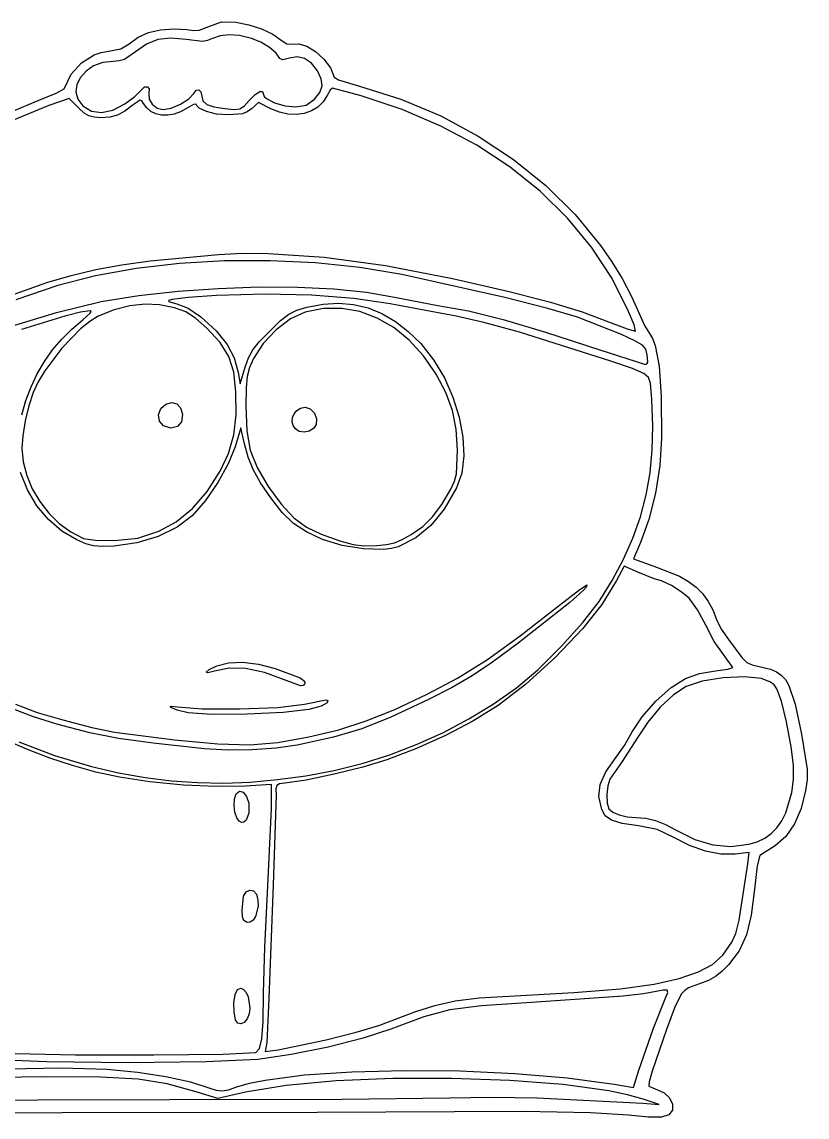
# Model space of a CAD drawing. Extents: x 2 to 157, y 4 to 149.
# Drawn here: x 54.1 to 157.3, y 5 to 149.1 of the extents above; entities that cross this region are included whole.
import ezdxf

# ---------------------------------------------------------------- set-up
doc = ezdxf.new("R2010")
doc.units = 0

msp = doc.modelspace()

# ---------------------------------------------------------------- linework, layer by layer
at = {"layer": 'Image'}
for p, q in [((77.421188, 148.02264), (78.658351, 148.508306)), ((78.658351, 148.508306), (80.334443, 149.093242)), ((80.334443, 149.093242), (82.23677, 149.054094)), ((82.23677, 149.054094), (83.940623, 148.724961)), ((83.940623, 148.724961), (85.61604, 148.173428)), ((68.213331, 146.219438), (69.378323, 147.078908)), ((69.378323, 147.078908), (70.761148, 147.696225)), ((70.761148, 147.696225), (72.343685, 148.065359)), ((73.68273, 146.954544), (71.986822, 146.774541)), ((72.343685, 148.065359), (74.107812, 148.180284)), ((75.717744, 146.75847), (73.68273, 146.954544)), ((74.107812, 148.180284), (75.795916, 148.104619)), ((75.795916, 148.104619), (76.702331, 147.946892)), ((76.702331, 147.946892), (77.421188, 148.02264)), ((80.181797, 147.277281), (79.140289, 146.897643)), ((81.369987, 147.406091), (80.181797, 147.277281)), ((82.730471, 147.284143), (81.369987, 147.406091)), ((84.288865, 146.911505), (82.730471, 147.284143)), ((85.61604, 148.173428), (87.092389, 147.467566)), ((87.092389, 147.467566), (88.199037, 146.675451)), ((65.465417, 145.230271), (67.097403, 145.553202)), ((67.097403, 145.553202), (68.213331, 146.219438)), ((70.482055, 146.182783), (69.020468, 145.143591)), ((71.986822, 146.774541), (70.482055, 146.182783)), ((77.854539, 146.537011), (75.717744, 146.75847)), ((78.522399, 146.641256), (77.854539, 146.537011)), ((79.140289, 146.897643), (78.522399, 146.641256)), ((85.515273, 146.416468), (84.288865, 146.911505)), ((86.655104, 145.734802), (85.515273, 146.416468)), ((87.545143, 144.981856), (86.655104, 145.734802)), ((88.199037, 146.675451), (88.952312, 146.194455)), ((88.952312, 146.194455), (89.676841, 146.179071)), ((89.676841, 146.179071), (90.524064, 146.193571)), ((90.524064, 146.193571), (91.564445, 145.91214)), ((91.564445, 145.91214), (92.689146, 145.213924)), ((61.934225, 143.711865), (63.589908, 144.749759)), ((63.589908, 144.749759), (64.506049, 145.064683)), ((64.506049, 145.064683), (65.465417, 145.230271)), ((67.569526, 144.154265), (66.893625, 143.958956)), ((69.020468, 145.143591), (67.569526, 144.154265)), ((88.022179, 144.272981), (87.545143, 144.981856)), ((88.38944, 144.092606), (88.022179, 144.272981)), ((89.273133, 144.324199), (88.38944, 144.092606)), ((90.302448, 144.511359), (89.273133, 144.324199)), ((91.278201, 144.290036), (90.302448, 144.511359)), ((92.174132, 143.672004), (91.278201, 144.290036)), ((92.689146, 145.213924), (93.81361, 144.17334)), ((93.81361, 144.17334), (94.678482, 143.069908)), ((60.5922, 142.196506), (61.934225, 143.711865)), ((63.535377, 143.296823), (62.535961, 142.628931)), ((64.741037, 143.74194), (63.535377, 143.296823)), ((66.111264, 143.903762), (64.741037, 143.74194)), ((66.893625, 143.958956), (66.111264, 143.903762)), ((92.963981, 142.669042), (92.174132, 143.672004)), ((93.457254, 141.621997), (92.963981, 142.669042)), ((94.678482, 143.069908), (95.024408, 142.18315)), ((59.657664, 140.283604), (60.5922, 142.196506)), ((61.784467, 141.798785), (61.32257, 140.866907)), ((62.535961, 142.628931), (61.784467, 141.798785)), ((93.56183, 140.688206), (93.457254, 141.621997)), ((95.024408, 142.18315), (95.176622, 141.828275)), ((95.176622, 141.828275), (95.720602, 141.490418)), ((95.720602, 141.490418), (98.507894, 140.632482)), ((58.613506, 139.729258), (59.657664, 140.283604)), ((61.32257, 140.866907), (61.191949, 139.893818)), ((61.191949, 139.893818), (61.43428, 138.940039)), ((68.943376, 139.277948), (69.778758, 140.098755)), ((69.778758, 140.098755), (70.224163, 140.530202)), ((70.224163, 140.530202), (70.60227, 140.573227)), ((70.60227, 140.573227), (70.819397, 140.268949)), ((70.819397, 140.268949), (70.781863, 139.658483)), ((76.685893, 139.681467), (77.034262, 140.106239)), ((77.034262, 140.106239), (77.375597, 140.174765)), ((77.375597, 140.174765), (77.635187, 139.911284)), ((77.635187, 139.911284), (77.738319, 139.340033)), ((84.786213, 139.548593), (85.366794, 139.952151)), ((85.366794, 139.952151), (85.727939, 139.949212)), ((85.727939, 139.949212), (85.852199, 139.53235)), ((92.582103, 138.937743), (93.272011, 139.812008)), ((93.272011, 139.812008), (93.56183, 140.688206)), ((94.647225, 140.09488), (94.24991, 139.419021)), ((94.956206, 140.375989), (94.647225, 140.09488)), ((98.729313, 139.358112), (94.956206, 140.375989)), ((98.507894, 140.632482), (103.944332, 138.925274)), ((52.682638, 137.281692), (56.229708, 138.773896)), ((56.229708, 138.773896), (58.613506, 139.729258)), ((60.332639, 139.013914), (57.658412, 138.077933)), ((61.591877, 137.754676), (60.332639, 139.013914)), ((61.43428, 138.940039), (62.09124, 138.066092)), ((67.629804, 138.296624), (68.943376, 139.277948)), ((69.641472, 138.7993), (68.713393, 138.162295)), ((69.868811, 138.711357), (69.641472, 138.7993)), ((70.080168, 138.374466), (69.868811, 138.711357)), ((70.505954, 137.774013), (70.080168, 138.374466)), ((70.781863, 139.658483), (70.82435, 138.936571)), ((70.82435, 138.936571), (71.237049, 138.256748)), ((74.950561, 138.293233), (76.029755, 138.984081)), ((76.029755, 138.984081), (76.685893, 139.681467)), ((77.738319, 139.340033), (77.894792, 138.695455)), ((77.894792, 138.695455), (78.409664, 138.229834)), ((83.324508, 138.017127), (84.003645, 138.745959)), ((84.003645, 138.745959), (84.786213, 139.548593)), ((85.232159, 138.472847), (84.287786, 137.660531)), ((86.836686, 137.660531), (85.232159, 138.472847)), ((85.852199, 139.53235), (85.963658, 139.270716)), ((85.963658, 139.270716), (86.27245, 138.996525)), ((86.27245, 138.996525), (87.328502, 138.468966)), ((87.328502, 138.468966), (88.713303, 138.066648)), ((91.467415, 138.12184), (92.582103, 138.937743)), ((93.711356, 138.574272), (93.004481, 137.894452)), ((94.24991, 139.419021), (93.711356, 138.574272)), ((104.123558, 137.564128), (98.729313, 139.358112)), ((103.944332, 138.925274), (109.164754, 136.726123)), ((57.658412, 138.077933), (52.323989, 135.913654)), ((62.303862, 137.100631), (61.591877, 137.754676)), ((62.09124, 138.066092), (63.233273, 137.369474)), ((62.919645, 136.718578), (62.303862, 137.100631)), ((63.233273, 137.369474), (64.573619, 137.177212)), ((64.573619, 137.177212), (66.057416, 137.487024)), ((66.057416, 137.487024), (67.629804, 138.296624)), ((67.626699, 137.338158), (66.668422, 136.827809)), ((68.713393, 138.162295), (67.626699, 137.338158)), ((67.629804, 138.296624), (67.629804, 138.296624)), ((71.063639, 137.315823), (70.505954, 137.774013)), ((71.727671, 137.002849), (71.063639, 137.315823)), ((71.237049, 138.256748), (71.899634, 137.751615)), ((72.472503, 136.838042), (71.727671, 137.002849)), ((71.899634, 137.751615), (72.691777, 137.553771)), ((72.691777, 137.553771), (73.740503, 137.764579)), ((74.102361, 136.964738), (73.272583, 136.824354)), ((73.740503, 137.764579), (74.950561, 138.293233)), ((74.936288, 137.262145), (74.102361, 136.964738)), ((75.748814, 137.719528), (74.936288, 137.262145)), ((76.655604, 138.237047), (75.748814, 137.719528)), ((77.032764, 138.257753), (76.655604, 138.237047)), ((77.128662, 137.998719), (77.032764, 138.257753)), ((77.399023, 137.745886), (77.128662, 137.998719)), ((78.359133, 137.293761), (77.399023, 137.745886)), ((79.705093, 136.971247), (78.359133, 137.293761)), ((78.409664, 138.229834), (79.351118, 137.90622)), ((79.351118, 137.90622), (80.787337, 137.687663)), ((81.228902, 136.848216), (79.705093, 136.971247)), ((80.787337, 137.687663), (82.008103, 137.583976)), ((83.110823, 137.00968), (81.228902, 136.848216)), ((82.008103, 137.583976), (82.756577, 137.661798)), ((82.756577, 137.661798), (83.324508, 138.017127)), ((83.728659, 137.258327), (83.110823, 137.00968)), ((84.287786, 137.660531), (83.728659, 137.258327)), ((87.950412, 137.207719), (86.836686, 137.660531)), ((89.068125, 136.96071), (87.950412, 137.207719)), ((88.713303, 138.066648), (90.119801, 137.906548)), ((90.161106, 136.912691), (89.068125, 136.96071)), ((90.119801, 137.906548), (91.467415, 138.12184)), ((91.200638, 137.05685), (90.161106, 136.912691)), ((92.158002, 137.386374), (91.200638, 137.05685)), ((93.004481, 137.894452), (92.158002, 137.386374)), ((109.19617, 135.394663), (104.123558, 137.564128)), ((63.597845, 136.539765), (62.919645, 136.718578)), ((64.497083, 136.495439), (63.597845, 136.539765)), ((65.678554, 136.567988), (64.497083, 136.495439)), ((66.668422, 136.827809), (65.678554, 136.567988)), ((73.272583, 136.824354), (72.472503, 136.838042)), ((109.164754, 136.726123), (114.117071, 134.073192)), ((113.92605, 132.865081), (109.19617, 135.394663)), ((114.117071, 134.073192), (118.749193, 131.004643)), ((118.2921, 129.990744), (113.92605, 132.865081)), ((122.273224, 126.787014), (118.2921, 129.990744)), ((118.749193, 131.004643), (123.00903, 127.558639)), ((125.848323, 123.269254), (122.273224, 126.787014)), ((123.00903, 127.558639), (126.844493, 123.773343)), ((128.996299, 119.452827), (125.848323, 123.269254)), ((126.844493, 123.773343), (130.203492, 119.686917)), ((130.203492, 119.686917), (131.68804, 117.542706)), ((70.977495, 117.652645), (79.958443, 118.500504)), ((79.958443, 118.500504), (83.118353, 118.65153)), ((83.118353, 118.65153), (86.488655, 118.64456)), ((86.488655, 118.64456), (93.831455, 118.159618)), ((93.831455, 118.159618), (101.928889, 117.051659)), ((131.696056, 115.353094), (128.996299, 119.452827)), ((63.825176, 116.503214), (67.242475, 117.130158)), ((67.242475, 117.130158), (70.977495, 117.652645)), ((74.823811, 117.305559), (69.124613, 116.650801)), ((80.732628, 117.651405), (74.823811, 117.305559)), ((86.731147, 117.684522), (80.732628, 117.651405)), ((92.69945, 117.401094), (86.731147, 117.684522)), ((98.517618, 116.797304), (92.69945, 117.401094)), ((104.065733, 115.869335), (98.517618, 116.797304)), ((101.928889, 117.051659), (110.723001, 115.326662)), ((131.68804, 117.542706), (133.033938, 115.337523)), ((57.386001, 114.819708), (60.586163, 115.742752)), ((63.754955, 115.690946), (58.834753, 114.429813)), ((60.586163, 115.742752), (63.825176, 116.503214)), ((69.124613, 116.650801), (63.754955, 115.690946)), ((117.591422, 112.854022), (104.065733, 115.869335)), ((110.723001, 115.326662), (118.158872, 113.61918)), ((133.882156, 111.014274), (131.696056, 115.353094)), ((133.033938, 115.337523), (134.31627, 112.892788)), ((50.544486, 112.369619), (57.386001, 114.819708)), ((58.834753, 114.429813), (53.289833, 112.528007)), ((74.664299, 113.665677), (79.969263, 114.044474)), ((79.969263, 114.044474), (85.241227, 114.221934)), ((85.241227, 114.221934), (90.334937, 114.195934)), ((90.334937, 114.195934), (95.105142, 113.964351)), ((95.105142, 113.964351), (99.406592, 113.525064)), ((64.536371, 112.312559), (69.471584, 113.087664)), ((69.471584, 113.087664), (74.664299, 113.665677)), ((73.400789, 112.453372), (73.354157, 112.305925)), ((73.85029, 112.594939), (73.400789, 112.453372)), ((75.958222, 112.860498), (73.85029, 112.594939)), ((79.678594, 113.102739), (75.958222, 112.860498)), ((86.080547, 113.276834), (79.678594, 113.102739)), ((92.183129, 113.147457), (86.080547, 113.276834)), ((97.743246, 112.726088), (92.183129, 113.147457)), ((102.517803, 112.024206), (97.743246, 112.726088)), ((99.406592, 113.525064), (103.094033, 112.875949)), ((103.094033, 112.875949), (108.782724, 111.805107)), ((123.254055, 111.413513), (117.591422, 112.854022)), ((118.158872, 113.61918), (123.615765, 112.225108)), ((134.31627, 112.892788), (135.272914, 110.742693)), ((58.631, 110.879912), (64.536371, 112.312559)), ((63.084527, 111.095472), (61.804071, 110.906792)), ((63.22226, 111.010967), (63.084527, 111.095472)), ((63.092998, 110.768882), (63.22226, 111.010967)), ((66.211259, 111.219587), (64.123291, 110.371708)), ((68.293392, 111.75717), (66.211259, 111.219587)), ((70.309537, 111.973393), (68.293392, 111.75717)), ((72.199539, 111.85719), (70.309537, 111.973393)), ((74.178688, 111.474262), (72.199539, 111.85719)), ((73.354157, 112.305925), (74.469179, 111.993318)), ((75.634319, 110.955945), (74.178688, 111.474262)), ((74.469179, 111.993318), (75.95954, 111.430572)), ((76.923674, 110.126887), (75.634319, 110.955945)), ((75.95954, 111.430572), (77.63863, 110.280903)), ((89.191034, 110.661858), (90.230684, 111.170175)), ((90.230684, 111.170175), (91.577259, 111.561635)), ((93.776478, 111.38657), (91.349173, 110.912314)), ((91.577259, 111.561635), (93.702467, 111.964338)), ((93.702467, 111.964338), (95.747639, 112.083207)), ((96.183416, 111.406846), (93.776478, 111.38657)), ((95.747639, 112.083207), (97.716628, 111.917008)), ((98.541112, 110.986805), (96.183416, 111.406846)), ((97.716628, 111.917008), (99.613287, 111.464507)), ((100.82069, 110.140108), (98.541112, 110.986805)), ((99.613287, 111.464507), (101.441468, 110.724471)), ((111.222348, 110.376592), (102.517803, 112.024206)), ((108.782724, 111.805107), (112.808556, 111.082839)), ((112.808556, 111.082839), (117.3672, 109.956681)), ((127.176079, 110.262128), (123.254055, 111.413513)), ((123.615765, 112.225108), (127.754301, 110.961469)), ((127.754301, 110.961469), (131.235099, 109.645287)), ((134.604923, 109.228434), (133.882156, 111.014274)), ((51.57458, 108.714472), (58.631, 110.879912)), ((59.741581, 110.385198), (54.061845, 108.609942)), ((61.804071, 110.906792), (59.741581, 110.385198)), ((60.654471, 108.681447), (62.089656, 109.880565)), ((63.021353, 109.703114), (61.820582, 108.738487)), ((62.089656, 109.880565), (63.092998, 110.768882)), ((64.123291, 110.371708), (63.021353, 109.703114)), ((78.403997, 108.811734), (76.923674, 110.126887)), ((77.63863, 110.280903), (79.645466, 108.437953)), ((86.680095, 108.429734), (88.120205, 109.820454)), ((89.424055, 110.033522), (87.512184, 108.603208)), ((88.120205, 109.820454), (89.191034, 110.661858)), ((91.349173, 110.912314), (89.424055, 110.033522)), ((102.993275, 108.880416), (100.82069, 110.140108)), ((101.441468, 110.724471), (103.205024, 109.695667)), ((103.205024, 109.695667), (104.907808, 108.376861)), ((114.849614, 109.570019), (111.222348, 110.376592)), ((119.530517, 108.292786), (114.849614, 109.570019)), ((117.3672, 109.956681), (122.959872, 108.288673)), ((132.947973, 107.9665), (127.176079, 110.262128)), ((131.235099, 109.645287), (133.669679, 108.696931)), ((135.272914, 110.742693), (135.965484, 109.165117)), ((59.335602, 107.366098), (60.654471, 108.681447)), ((61.820582, 108.738487), (59.341043, 106.178397)), ((80.155885, 106.926846), (78.403997, 108.811734)), ((79.645466, 108.437953), (81.086616, 106.672454)), ((85.346072, 107.039814), (86.680095, 108.429734)), ((87.512184, 108.603208), (85.819217, 106.805529)), ((105.029993, 107.22139), (102.993275, 108.880416)), ((104.907808, 108.376861), (106.553673, 106.76682)), ((131.529938, 104.478328), (119.530517, 108.292786)), ((122.959872, 108.288673), (130.087786, 105.940855)), ((133.669679, 108.696931), (134.773397, 108.393587)), ((134.773397, 108.393587), (134.604923, 109.228434)), ((135.965484, 109.165117), (136.612918, 108.096863)), ((136.612918, 108.096863), (137.030226, 107.450497)), ((58.137209, 105.941016), (59.335602, 107.366098)), ((81.29249, 105.093624), (80.155885, 106.926846)), ((81.086616, 106.672454), (82.030079, 104.883036)), ((84.476614, 105.949559), (85.346072, 107.039814)), ((85.819217, 106.805529), (84.550813, 104.824643)), ((106.901967, 105.176692), (105.029993, 107.22139)), ((106.553673, 106.76682), (108.232724, 104.646288)), ((134.717084, 107.149305), (132.947973, 107.9665)), ((135.69305, 106.571858), (134.717084, 107.149305)), ((137.030226, 107.450497), (137.380512, 106.534563)), ((57.063454, 104.412705), (58.137209, 105.941016)), ((59.341043, 106.178397), (57.121683, 103.205977)), ((83.90435, 104.911945), (84.476614, 105.949559)), ((108.580323, 102.759983), (106.901967, 105.176692)), ((130.087786, 105.940855), (136.117661, 104.039924)), ((136.142489, 106.023601), (135.69305, 106.571858)), ((136.332018, 105.293973), (136.142489, 106.023601)), ((136.386809, 104.345789), (136.332018, 105.293973)), ((137.380512, 106.534563), (137.888555, 103.819741)), ((56.118499, 102.787663), (57.063454, 104.412705)), ((81.945252, 103.025494), (81.29249, 105.093624)), ((82.030079, 104.883036), (82.543853, 102.968329)), ((83.461911, 103.679946), (83.90435, 104.911945)), ((84.550813, 104.824643), (84.007844, 103.60962)), ((108.232724, 104.646288), (109.648385, 102.260764)), ((134.372336, 103.495221), (131.529938, 104.478328)), ((136.117661, 104.039924), (136.293218, 104.115434)), ((136.293218, 104.115434), (136.386809, 104.345789)), ((137.888555, 103.819741), (138.154116, 99.803901)), ((55.306506, 101.072393), (56.118499, 102.787663)), ((57.121683, 103.205977), (56.246136, 101.725935)), ((82.245607, 100.435883), (81.945252, 103.025494)), ((82.543853, 102.968329), (82.783462, 101.469892)), ((82.783462, 101.469892), (83.461911, 103.679946)), ((83.710071, 102.468263), (83.584753, 100.941904)), ((84.007844, 103.60962), (83.710071, 102.468263)), ((109.859806, 100.352841), (108.580323, 102.759983)), ((135.86915, 102.861073), (134.372336, 103.495221)), ((136.499538, 102.308591), (135.86915, 102.861073)), ((136.742657, 101.570484), (136.499538, 102.308591)), ((54.631637, 99.273396), (55.306506, 101.072393)), ((56.246136, 101.725935), (55.599511, 100.335762)), ((83.584753, 100.941904), (83.559145, 98.571875)), ((109.648385, 102.260764), (110.776569, 99.707203)), ((136.953519, 99.403107), (136.742657, 101.570484)), ((55.599511, 100.335762), (55.020937, 98.569548)), ((82.268694, 97.418114), (82.245607, 100.435883)), ((110.7264, 97.987321), (109.859806, 100.352841)), ((110.776569, 99.707203), (111.593192, 97.082556)), ((138.154116, 99.803901), (138.194262, 94.338547)), ((54.098053, 97.397171), (54.631637, 99.273396)), ((55.020937, 98.569548), (54.544541, 96.593357)), ((72.073509, 97.417976), (72.354392, 98.246101)), ((72.354392, 98.246101), (73.003223, 98.824935)), ((73.003223, 98.824935), (73.8248, 99.03389)), ((73.8248, 99.03389), (74.491079, 98.867208)), ((74.491079, 98.867208), (74.965362, 98.346996)), ((74.965362, 98.346996), (75.210948, 97.495358)), ((83.559145, 98.571875), (83.678602, 95.298898)), ((89.90054, 97.556022), (90.254325, 97.987307)), ((90.254325, 97.987307), (90.741034, 98.284671)), ((90.741034, 98.284671), (91.347813, 98.395488)), ((91.347813, 98.395488), (92.025866, 98.174429)), ((92.025866, 98.174429), (92.562843, 97.618709)), ((111.224455, 95.505898), (110.7264, 97.987321)), ((137.066228, 95.926045), (136.953519, 99.403107)), ((54.544541, 96.593357), (54.221313, 94.656694)), ((72.184488, 96.575673), (72.073509, 97.417976)), ((72.711242, 95.954302), (72.184488, 96.575673)), ((75.210948, 97.495358), (75.087204, 96.501807)), ((81.949299, 94.764803), (82.268694, 97.418114)), ((89.643153, 96.502199), (89.692531, 97.043444)), ((89.692531, 97.043444), (89.90054, 97.556022)), ((92.562843, 97.618709), (92.854766, 96.889508)), ((92.854766, 96.889508), (92.797659, 96.148009)), ((111.593192, 97.082556), (112.074169, 94.483777)), ((73.700808, 95.6471), (72.711242, 95.954302)), ((72.711242, 95.954302), (72.711242, 95.954302)), ((74.53831, 95.857661), (73.700808, 95.6471)), ((75.087204, 96.501807), (74.53831, 95.857661)), ((82.891623, 95.689809), (82.131527, 93.20057)), ((83.355337, 93.603069), (82.891623, 95.689809)), ((83.678602, 95.298898), (84.122628, 92.75244)), ((89.76526, 95.984916), (89.643153, 96.502199)), ((90.071704, 95.544221), (89.76526, 95.984916)), ((90.575341, 95.232742), (90.071704, 95.544221)), ((91.235199, 95.130322), (90.575341, 95.232742)), ((90.575341, 95.232742), (90.575341, 95.232742)), ((91.888589, 95.274695), (91.235199, 95.130322)), ((92.440936, 95.626907), (91.888589, 95.274695)), ((92.797659, 96.148009), (92.440936, 95.626907)), ((111.398322, 92.751049), (111.224455, 95.505898)), ((136.989359, 92.809226), (137.066228, 95.926045)), ((54.221313, 94.656694), (54.102239, 93.009065)), ((81.259751, 92.336588), (81.949299, 94.764803)), ((112.074169, 94.483777), (112.195415, 92.007817)), ((138.194262, 94.338547), (137.972117, 90.724902)), ((54.102239, 93.009065), (54.263111, 91.207191)), ((80.172382, 89.994107), (81.259751, 92.336588)), ((82.131527, 93.20057), (81.220665, 90.939323)), ((83.837657, 91.844807), (83.355337, 93.603069)), ((84.122628, 92.75244), (85.019701, 90.469871)), ((111.267689, 89.663593), (111.398322, 92.751049)), ((136.693307, 89.795469), (136.989359, 92.809226)), ((54.263111, 91.207191), (54.726247, 89.410409)), ((81.220665, 90.939323), (79.870181, 88.507878)), ((84.512316, 90.202822), (83.837657, 91.844807)), ((112.195415, 92.007817), (111.932845, 89.75163)), ((54.837552, 87.521862), (53.91052, 89.824133)), ((54.726247, 89.410409), (55.462424, 87.661494)), ((78.449284, 87.297389), (80.172382, 89.994107)), ((85.475871, 88.478717), (84.512316, 90.202822)), ((85.019701, 90.469871), (86.498303, 87.988557)), ((110.988664, 88.677875), (111.267689, 89.663593)), ((111.932845, 89.75163), (111.262374, 87.812168)), ((136.172359, 86.866123), (136.693307, 89.795469)), ((137.972117, 90.724902), (137.409992, 87.086438)), ((79.870181, 88.507878), (78.236092, 86.156267)), ((86.82488, 86.474092), (85.475871, 88.478717)), ((86.498303, 87.988557), (88.222418, 85.595537)), ((110.4912, 87.635778), (110.988664, 88.677875)), ((56.075147, 85.446135), (54.837552, 87.521862)), ((55.462424, 87.661494), (56.442418, 86.003222)), ((76.524571, 85.079671), (78.449284, 87.297389)), ((88.325678, 84.560472), (86.82488, 86.474092)), ((109.301705, 85.597887), (110.4912, 87.635778)), ((111.262374, 87.812168), (109.636407, 85.011706)), ((135.420805, 84.00254), (136.172359, 86.866123)), ((137.409992, 87.086438), (136.550859, 83.637455)), ((57.601585, 83.625646), (56.075147, 85.446135)), ((56.442418, 86.003222), (57.637007, 84.478369)), ((74.404138, 83.346707), (76.524571, 85.079671)), ((78.236092, 86.156267), (76.474417, 84.134525)), ((88.222418, 85.595537), (89.835739, 83.861584)), ((109.636407, 85.011706), (107.876032, 82.849009)), ((108.107147, 84.001358), (109.301705, 85.597887)), ((59.366163, 82.111764), (57.601585, 83.625646)), ((57.637007, 84.478369), (59.016968, 83.12971)), ((76.474417, 84.134525), (74.520084, 82.63271)), ((89.824245, 83.121034), (88.325678, 84.560472)), ((89.835739, 83.861584), (91.520808, 82.622142)), ((106.805223, 82.728608), (108.107147, 84.001358)), ((134.432933, 81.186068), (135.420805, 84.00254)), ((136.550859, 83.637455), (135.437693, 80.592253)), ((59.016968, 83.12971), (60.553079, 82.000023)), ((74.520084, 82.63271), (72.02517, 81.410576)), ((72.093883, 82.104258), (74.404138, 83.346707)), ((91.524182, 81.992297), (89.824245, 83.121034)), ((91.520808, 82.622142), (93.460164, 81.712656)), ((105.293625, 81.662058), (106.805223, 82.728608)), ((107.876032, 82.849009), (105.887858, 81.229857)), ((61.318182, 80.955859), (59.366163, 82.111764)), ((60.553079, 82.000023), (62.216116, 81.132082)), ((62.521864, 80.430524), (61.318182, 80.955859)), ((62.216116, 81.132082), (63.771645, 80.90622)), ((63.771645, 80.90622), (66.273057, 80.884628)), ((66.273057, 80.884628), (69.343785, 81.200002)), ((72.02517, 81.410576), (69.198617, 80.549901)), ((69.343785, 81.200002), (72.093883, 82.104258)), ((72.093883, 82.104258), (72.093883, 82.104258)), ((93.629092, 81.010784), (91.524182, 81.992297)), ((93.460164, 81.712656), (95.904674, 80.834143)), ((96.210327, 80.226048), (93.629092, 81.010784)), ((95.904674, 80.834143), (97.64031, 80.352833)), ((103.10934, 80.581732), (104.117594, 80.999331)), ((105.887858, 81.229857), (103.578495, 80.060029)), ((104.117594, 80.999331), (105.293625, 81.662058)), ((105.293625, 81.662058), (105.293625, 81.662058)), ((133.203033, 78.398057), (134.432933, 81.186068)), ((63.526111, 80.154723), (62.521864, 80.430524)), ((64.659191, 80.073641), (63.526111, 80.154723)), ((66.249371, 80.132466), (64.659191, 80.073641)), ((69.198617, 80.549901), (66.249371, 80.132466)), ((99.024315, 79.777788), (96.210327, 80.226048)), ((97.64031, 80.352833), (99.112486, 80.177556)), ((101.628042, 79.708337), (99.024315, 79.777788)), ((99.112486, 80.177556), (100.766621, 80.217143)), ((100.766621, 80.217143), (102.061478, 80.343067)), ((102.712616, 79.828894), (101.628042, 79.708337)), ((102.061478, 80.343067), (103.10934, 80.581732)), ((103.578495, 80.060029), (102.712616, 79.828894)), ((135.437693, 80.592253), (134.535471, 78.441125)), ((131.725392, 75.619859), (133.203033, 78.398057)), ((134.535471, 78.441125), (137.567208, 77.364346)), ((133.315727, 77.479011), (132.304829, 75.619424)), ((135.079615, 76.696295), (133.315727, 77.479011)), ((137.22465, 75.82877), (135.079615, 76.696295)), ((137.567208, 77.364346), (140.549293, 76.177852)), ((127.278203, 74.294033), (128.392319, 75.022937)), ((128.392319, 75.022937), (128.328375, 74.786321)), ((129.9943, 72.832822), (131.725392, 75.619859)), ((132.304829, 75.619424), (130.343793, 72.466354)), ((138.204191, 75.569826), (137.22465, 75.82877)), ((139.500929, 74.946006), (138.204191, 75.569826)), ((140.808999, 74.126761), (139.500929, 74.946006)), ((140.549293, 76.177852), (141.744939, 75.487536)), ((141.744939, 75.487536), (142.765607, 74.713306)), ((124.783746, 72.357401), (127.278203, 74.294033)), ((127.923408, 74.312365), (126.164257, 72.715112)), ((128.328375, 74.786321), (127.923408, 74.312365)), ((141.822534, 73.281539), (140.808999, 74.126761)), ((142.765607, 74.713306), (143.627764, 73.84076)), ((143.627764, 73.84076), (144.347876, 72.855497)), ((126.164257, 72.715112), (119.366044, 67.362005)), ((119.636563, 68.332053), (124.783746, 72.357401)), ((130.343793, 72.466354), (127.807206, 69.245349)), ((127.877309, 70.0782), (129.9943, 72.832822)), ((142.92479, 71.753259), (141.822534, 73.281539)), ((144.347876, 72.855497), (144.942409, 71.743115)), ((144.01131, 69.719001), (142.92479, 71.753259)), ((144.942409, 71.743115), (145.427829, 70.489212)), ((127.807206, 69.245349), (124.229382, 65.502271)), ((125.022148, 66.91752), (127.877309, 70.0782)), ((145.138176, 67.598582), (144.01131, 69.719001)), ((145.427829, 70.489212), (146.060017, 69.187468)), ((146.060017, 69.187468), (146.993888, 67.843382)), ((115.308084, 65.230921), (119.636563, 68.332053)), ((146.993888, 67.843382), (148.755487, 65.499002)), ((119.366044, 67.362005), (115.988962, 64.875785)), ((121.935452, 63.879331), (125.022148, 66.91752)), ((146.337428, 65.863145), (145.138176, 67.598582)), ((81.246445, 64.780865), (83.114627, 64.846474)), ((83.114627, 64.846474), (85.207537, 64.590457)), ((111.37011, 62.76567), (115.308084, 65.230921)), ((115.988962, 64.875785), (113.289297, 63.061888)), ((124.229382, 65.502271), (120.302869, 61.913728)), ((147.588231, 64.160887), (146.337428, 65.863145)), ((148.755487, 65.499002), (149.404219, 64.806169)), ((78.345253, 63.55865), (78.743264, 63.905614)), ((78.557248, 63.448263), (78.345253, 63.55865)), ((79.420199, 63.675134), (78.557248, 63.448263)), ((78.743264, 63.905614), (79.71033, 64.388471)), ((81.340223, 64.093155), (79.420199, 63.675134)), ((79.71033, 64.388471), (81.246445, 64.780865)), ((83.502008, 64.03866), (81.340223, 64.093155)), ((85.98054, 63.502096), (83.502008, 64.03866)), ((85.207537, 64.590457), (87.41784, 64.017975)), ((88.850805, 62.473914), (85.98054, 63.502096)), ((87.41784, 64.017975), (90.667626, 62.80353)), ((119.12386, 61.492186), (121.935452, 63.879331)), ((143.210042, 63.37556), (145.317844, 63.737663)), ((145.317844, 63.737663), (146.921305, 63.93716)), ((146.921305, 63.93716), (147.588231, 64.160887)), ((149.404219, 64.806169), (150.106651, 64.528864)), ((150.106651, 64.528864), (152.542217, 63.926038)), ((152.542217, 63.926038), (153.314506, 63.595573)), ((153.314506, 63.595573), (153.957945, 63.167521)), ((90.751622, 61.772302), (88.850805, 62.473914)), ((88.850805, 62.473914), (88.850805, 62.473914)), ((90.667626, 62.80353), (91.267183, 62.390066)), ((91.309308, 62.041723), (91.100186, 61.802891)), ((91.267183, 62.390066), (91.309308, 62.041723)), ((107.394441, 60.647963), (111.37011, 62.76567)), ((113.289297, 63.061888), (110.673496, 61.548803)), ((139.481364, 61.524953), (141.349099, 62.740367)), ((141.349099, 62.740367), (143.210042, 63.37556)), ((143.553505, 62.370554), (141.444228, 61.683644)), ((146.317186, 62.811989), (143.553505, 62.370554)), ((149.126927, 62.945223), (146.317186, 62.811989)), ((151.374385, 62.70753), (149.126927, 62.945223)), ((152.556976, 62.241386), (151.374385, 62.70753)), ((152.999033, 61.868977), (152.556976, 62.241386)), ((153.957945, 63.167521), (154.499319, 62.585859)), ((154.499319, 62.585859), (154.965416, 61.794563)), ((91.100186, 61.802891), (90.751622, 61.772302)), ((103.122597, 58.642976), (107.394441, 60.647963)), ((110.673496, 61.548803), (107.548005, 59.965024)), ((116.087553, 59.360525), (119.12386, 61.492186)), ((120.302869, 61.913728), (116.720214, 59.156329)), ((137.468291, 59.720043), (139.481364, 61.524953)), ((139.785391, 60.573562), (138.02661, 58.932005)), ((141.444228, 61.683644), (139.785391, 60.573562)), ((153.37169, 61.351084), (152.999033, 61.868977)), ((153.999086, 59.721068), (153.37169, 61.351084)), ((154.965416, 61.794563), (155.778922, 59.358976)), ((53.258125, 59.363466), (56.098401, 58.268617)), ((73.625654, 59.035435), (73.746388, 59.094081)), ((73.746388, 59.094081), (74.574348, 58.979235)), ((87.754149, 58.924762), (91.269787, 59.331266)), ((91.269787, 59.331266), (94.056514, 59.896554)), ((93.468224, 59.07991), (91.824493, 58.633679)), ((94.235138, 59.515222), (93.468224, 59.07991)), ((94.056514, 59.896554), (94.310908, 59.814232)), ((94.310908, 59.814232), (94.235138, 59.515222)), ((107.548005, 59.965024), (102.607092, 57.632966)), ((112.88388, 57.404795), (116.087553, 59.360525)), ((116.720214, 59.156329), (113.411759, 57.127955)), ((135.647073, 57.665079), (137.468291, 59.720043)), ((154.619726, 57.035781), (153.999086, 59.721068)), ((155.778922, 59.358976), (156.612755, 55.412574)), ((55.62256, 57.664623), (53.001363, 58.691358)), ((58.688343, 56.726861), (55.62256, 57.664623)), ((56.098401, 58.268617), (59.489604, 57.266748)), ((73.701571, 58.899514), (73.625654, 59.035435)), ((74.516673, 58.550427), (73.701571, 58.899514)), ((75.983599, 58.203917), (74.516673, 58.550427)), ((74.574348, 58.979235), (77.793652, 58.714741)), ((79.091061, 58.001169), (75.983599, 58.203917)), ((75.983599, 58.203917), (75.983599, 58.203917)), ((77.793652, 58.714741), (82.724512, 58.707918)), ((83.728816, 58.031306), (79.091061, 58.001169)), ((82.724512, 58.707918), (87.754149, 58.924762)), ((88.454186, 58.255189), (83.728816, 58.031306)), ((91.824493, 58.633679), (88.454186, 58.255189)), ((102.607092, 57.632966), (98.804928, 56.105597)), ((99.381574, 57.139072), (103.122597, 58.642976)), ((134.354903, 55.699507), (135.647073, 57.665079)), ((138.02661, 58.932005), (136.388617, 56.991729)), ((63.019313, 55.59019), (58.688343, 56.726861)), ((59.489604, 57.266748), (63.310167, 56.277304)), ((63.310167, 56.277304), (66.282895, 55.643144)), ((95.758305, 55.987294), (99.381574, 57.139072)), ((109.536024, 55.6347), (112.88388, 57.404795)), ((113.411759, 57.127955), (109.78636, 55.220385)), ((136.388617, 56.991729), (135.092145, 54.985495)), ((155.239678, 53.742916), (154.619726, 57.035781)), ((66.787739, 54.822005), (63.019313, 55.59019)), ((66.282895, 55.643144), (74.148891, 54.641122)), ((71.357155, 54.193974), (66.787739, 54.822005)), ((87.751499, 54.287516), (91.839723, 55.038682)), ((95.056772, 55.005424), (90.277879, 53.95495)), ((91.839723, 55.038682), (95.758305, 55.987294)), ((98.804928, 56.105597), (95.056772, 55.005424)), ((109.78636, 55.220385), (105.972971, 53.496568)), ((106.067168, 54.059941), (109.536024, 55.6347)), ((135.092145, 54.985495), (132.933921, 51.652493)), ((133.329492, 53.921684), (134.354903, 55.699507)), ((156.612755, 55.412574), (157.347327, 50.785297)), ((54.828605, 53.357911), (51.973917, 54.614382)), ((53.676593, 54.405305), (58.390879, 52.568943)), ((57.76094, 52.236095), (54.828605, 53.357911)), ((78.091096, 53.477769), (71.357155, 54.193974)), ((74.148891, 54.641122), (79.85095, 54.10997)), ((81.157858, 53.293981), (78.091096, 53.477769)), ((78.091096, 53.477769), (78.091096, 53.477769)), ((79.85095, 54.10997), (84.070197, 53.985023)), ((84.396558, 53.319505), (81.157858, 53.293981)), ((84.070197, 53.985023), (87.751499, 54.287516)), ((87.529223, 53.543456), (84.396558, 53.319505)), ((90.277879, 53.95495), (87.529223, 53.543456)), ((105.972971, 53.496568), (102.100545, 52.019456)), ((102.500494, 52.690221), (106.067168, 54.059941)), ((132.236565, 52.358046), (133.329492, 53.921684)), ((155.549553, 51.317816), (155.239678, 53.742916)), ((60.762285, 51.254712), (57.76094, 52.236095)), ((58.390879, 52.568943), (63.237813, 51.13364)), ((98.859183, 51.535241), (102.500494, 52.690221)), ((102.100545, 52.019456), (98.942995, 51.070252)), ((130.878989, 50.449915), (132.236565, 52.358046)), ((63.824004, 50.419536), (60.762285, 51.254712)), ((63.237813, 51.13364), (66.82131, 50.320447)), ((91.445385, 49.908314), (95.16642, 50.604705)), ((98.942995, 51.070252), (95.144822, 50.123607)), ((95.16642, 50.604705), (98.859183, 51.535241)), ((130.140815, 48.778943), (130.878989, 50.449915)), ((132.933921, 51.652493), (131.407108, 49.470826)), ((155.575401, 49.425445), (155.549553, 51.317816)), ((157.347327, 50.785297), (157.345651, 49.410962)), ((66.937462, 49.736346), (63.824004, 50.419536)), ((66.82131, 50.320447), (70.316528, 49.698954)), ((70.933503, 49.120548), (66.937462, 49.736346)), ((70.316528, 49.698954), (73.759385, 49.2676)), ((75.351851, 48.693871), (70.933503, 49.120548)), ((73.759385, 49.2676), (77.185799, 49.024825)), ((77.185799, 49.024825), (80.631689, 48.969069)), ((80.631689, 48.969069), (84.132971, 49.098772)), ((84.132971, 49.098772), (87.725564, 49.412374)), ((87.725564, 49.412374), (91.445385, 49.908314)), ((91.467979, 49.354421), (88.674416, 48.937593)), ((91.445385, 49.908314), (91.445385, 49.908314)), ((95.144822, 50.123607), (91.467979, 49.354421)), ((131.407108, 49.470826), (131.140982, 48.586507)), ((155.343275, 47.730769), (155.575401, 49.425445)), ((157.345651, 49.410962), (157.146014, 47.994964)), ((79.69638, 48.491906), (75.351851, 48.693871)), ((83.470965, 48.550244), (79.69638, 48.491906)), ((82.057868, 46.895272), (82.294222, 47.558764)), ((82.294222, 47.558764), (82.732288, 47.905258)), ((82.732288, 47.905258), (83.213308, 47.769354)), ((83.213308, 47.769354), (83.64686, 47.21891)), ((86.910544, 48.757547), (83.470965, 48.550244)), ((86.907184, 45.618916), (86.910544, 48.757547)), ((87.61569, 48.653338), (87.507803, 48.207696)), ((87.507803, 48.207696), (87.546895, 47.373866)), ((87.97106, 48.850175), (87.61569, 48.653338)), ((88.674416, 48.937593), (87.97106, 48.850175)), ((129.977733, 47.184596), (130.140815, 48.778943)), ((131.140982, 48.586507), (131.025504, 47.441737)), ((154.546303, 45.07032), (155.343275, 47.730769)), ((157.146014, 47.994964), (156.548029, 45.60716)), ((81.989995, 46.032024), (82.057868, 46.895272)), ((83.64686, 47.21891), (83.942523, 46.321786)), ((83.942523, 46.321786), (83.958098, 44.9864)), ((87.546895, 47.373866), (87.13881, 35.555824)), ((130.345434, 45.506341), (129.977733, 47.184596)), ((131.025504, 47.441737), (131.070266, 46.341094)), ((131.070266, 46.341094), (131.284862, 45.589153)), ((82.087757, 45.136437), (81.989995, 46.032024)), ((82.34831, 44.375928), (82.087757, 45.136437)), ((83.958098, 44.9864), (83.575543, 44.067998)), ((86.394906, 34.542791), (86.907184, 45.618916)), ((130.81266, 44.647893), (130.345434, 45.506341)), ((131.284862, 45.589153), (131.795728, 45.14538)), ((131.795728, 45.14538), (132.646972, 44.772694)), ((132.646972, 44.772694), (133.702283, 44.516089)), ((154.008487, 43.996832), (154.546303, 45.07032)), ((156.548029, 45.60716), (155.676728, 43.582541)), ((82.655676, 43.961028), (82.34831, 44.375928)), ((82.34831, 44.375928), (82.34831, 44.375928)), ((82.977926, 43.790026), (82.655676, 43.961028)), ((83.292176, 43.834993), (82.977926, 43.790026)), ((83.575543, 44.067998), (83.292176, 43.834993)), ((131.635958, 44.061971), (130.81266, 44.647893)), ((133.020088, 43.656626), (131.635958, 44.061971)), ((135.169811, 43.339909), (133.020088, 43.656626)), ((133.702283, 44.516089), (134.825348, 44.420556)), ((134.825348, 44.420556), (136.127246, 44.325834)), ((137.623819, 42.845156), (135.169811, 43.339909)), ((136.127246, 44.325834), (137.406601, 44.030013)), ((137.406601, 44.030013), (138.719352, 43.515604)), ((138.719352, 43.515604), (140.12144, 42.765123)), ((153.370174, 43.085324), (154.008487, 43.996832)), ((155.676728, 43.582541), (154.541689, 41.93862)), ((139.755916, 41.830619), (137.623819, 42.845156)), ((141.863746, 40.743805), (139.755916, 41.830619)), ((140.12144, 42.765123), (142.573923, 41.53693)), ((151.769233, 41.72071), (152.625658, 42.328911)), ((152.625658, 42.328911), (153.370174, 43.085324)), ((154.541689, 41.93862), (153.152491, 40.692912)), ((143.972323, 39.999933), (141.863746, 40.743805)), ((142.573923, 41.53693), (144.965106, 40.824555)), ((144.965106, 40.824555), (147.328552, 40.621536)), ((147.328552, 40.621536), (149.697823, 40.921411)), ((149.697823, 40.921411), (150.79519, 41.253838)), ((149.697823, 40.921411), (149.697823, 40.921411)), ((150.79519, 41.253838), (151.769233, 41.72071)), ((153.152491, 40.692912), (151.127431, 39.425551)), ((146.002539, 39.620471), (143.972323, 39.999933)), ((147.875288, 39.626891), (146.002539, 39.620471)), ((149.749843, 39.845897), (147.875288, 39.626891)), ((149.547963, 38.340872), (149.749843, 39.845897)), ((151.127431, 39.425551), (150.772102, 38.079608)), ((148.422006, 30.925029), (149.547963, 38.340872)), ((150.772102, 38.079608), (150.419661, 35.0125)), ((83.252332, 34.101821), (83.573092, 34.641092)), ((83.573092, 34.641092), (84.064193, 34.87475)), ((84.064193, 34.87475), (84.56941, 34.780876)), ((84.56941, 34.780876), (84.932514, 34.337552)), ((87.13881, 35.555824), (86.5828, 20.608088)), ((150.419661, 35.0125), (150.015702, 31.604616)), ((83.042418, 32.208995), (83.252332, 34.101821)), ((84.932514, 34.337552), (85.130905, 33.56358)), ((85.130905, 33.56358), (85.163379, 32.785368)), ((86.031161, 27.386851), (86.394906, 34.542791)), ((83.100147, 31.371016), (83.042418, 32.208995)), ((85.163379, 32.785368), (84.829947, 31.421249)), ((83.265164, 30.897427), (83.100147, 31.371016)), ((83.265167, 30.897427), (83.265164, 30.897427)), ((83.706494, 30.624688), (83.265167, 30.897427)), ((84.130961, 30.65525), (83.706494, 30.624688)), ((84.513727, 30.937856), (84.130961, 30.65525)), ((84.829947, 31.421249), (84.513727, 30.937856)), ((147.968477, 29.185515), (148.422006, 30.925029)), ((150.015702, 31.604616), (149.378001, 28.991541)), ((147.442859, 28.049096), (147.968477, 29.185515)), ((149.378001, 28.991541), (148.413803, 26.900917)), ((85.871296, 21.328405), (86.031161, 27.386851)), ((146.264074, 26.345939), (147.442859, 28.049096)), ((144.905703, 25.109644), (146.264074, 26.345939)), ((148.413803, 26.900917), (147.030353, 25.060385)), ((143.088366, 24.146739), (144.905703, 25.109644)), ((147.030353, 25.060385), (146.155888, 24.165595)), ((137.250547, 22.493234), (140.532684, 23.26375)), ((140.532684, 23.26375), (143.088366, 24.146739)), ((145.319611, 23.510144), (144.386133, 23.005264)), ((146.155888, 24.165595), (145.319611, 23.510144)), ((82.155067, 21.161392), (82.469029, 21.816431)), ((82.469029, 21.816431), (82.876591, 21.980627)), ((82.876591, 21.980627), (83.254987, 21.828061)), ((83.254987, 21.828061), (83.582971, 21.42442)), ((126.655188, 21.396815), (132.826488, 21.891802)), ((132.826488, 21.891802), (137.250547, 22.493234)), ((138.434386, 21.74168), (137.481494, 21.544157)), ((138.932258, 21.70492), (138.434386, 21.74168)), ((139.029332, 21.403012), (138.932258, 21.70492)), ((141.252679, 21.694812), (140.831839, 21.23682)), ((141.754632, 22.018137), (141.252679, 21.694812)), ((143.220066, 22.56219), (141.754632, 22.018137)), ((144.386133, 23.005264), (143.220066, 22.56219)), ((81.987257, 20.050778), (82.155067, 21.161392)), ((83.582971, 21.42442), (83.839297, 20.835387)), ((83.839297, 20.835387), (84.051995, 19.363893)), ((85.819554, 17.614421), (85.871296, 21.328405)), ((86.5828, 20.608088), (86.325392, 14.828183)), ((108.384033, 19.706547), (111.078774, 20.300879)), ((111.078774, 20.300879), (114.208427, 20.693665)), ((114.208427, 20.693665), (118.131325, 20.945633)), ((118.131325, 20.945633), (126.655188, 21.396815)), ((133.149285, 20.931386), (121.129931, 20.0992)), ((135.847211, 21.227282), (133.149285, 20.931386)), ((137.481494, 21.544157), (135.847211, 21.227282)), ((137.16157, 16.719014), (138.779829, 20.805089)), ((138.779829, 20.805089), (139.029332, 21.403012)), ((140.831839, 21.23682), (140.01531, 19.615429)), ((81.98952, 18.822563), (81.987257, 20.050778)), ((82.18578, 17.814722), (81.98952, 18.822563)), ((84.051995, 19.363893), (83.965877, 18.612803)), ((101.021623, 17.08974), (105.765874, 18.849937)), ((105.765874, 18.849937), (108.384033, 19.706547)), ((110.369849, 19.120731), (106.964477, 18.206924)), ((114.525059, 19.643806), (110.369849, 19.120731)), ((121.129931, 20.0992), (114.525059, 19.643806)), ((140.01531, 19.615429), (138.868668, 16.55115)), ((82.487846, 17.395061), (82.18578, 17.814722)), ((82.18578, 17.814722), (82.18578, 17.814722)), ((82.899024, 17.280287), (82.487846, 17.395061)), ((83.337914, 17.463816), (82.899024, 17.280287)), ((83.723121, 17.939065), (83.337914, 17.463816)), ((83.965877, 18.612803), (83.723121, 17.939065)), ((85.660574, 15.298273), (85.819554, 17.614421)), ((106.964477, 18.206924), (102.609121, 16.579336)), ((94.1254, 15.195577), (98.049973, 16.184827)), ((98.049973, 16.184827), (101.021623, 17.08974)), ((102.609121, 16.579336), (98.958809, 15.396578)), ((135.187364, 11.062643), (137.16157, 16.719014)), ((138.868668, 16.55115), (136.962732, 11.086797)), ((85.350977, 14.049984), (85.660574, 15.298273)), ((86.325392, 14.828183), (86.108717, 13.634384)), ((87.815473, 13.890329), (94.1254, 15.195577)), ((94.1254, 15.195577), (94.1254, 15.195577)), ((98.958809, 15.396578), (94.356362, 14.233693)), ((53.220307, 13.392521), (61.133022, 13.217713)), ((61.133022, 13.217713), (71.442054, 13.195113)), ((71.442054, 13.195113), (80.546984, 13.307981)), ((80.546984, 13.307981), (84.847397, 13.539576)), ((84.847384, 13.539576), (85.350977, 14.049984)), ((84.847397, 13.539576), (84.847384, 13.539576)), ((89.508128, 13.251041), (85.120457, 12.60898)), ((86.108717, 13.634384), (87.815473, 13.890329)), ((94.356362, 14.233693), (89.508128, 13.251041)), ((57.396889, 12.285052), (49.329942, 12.609509)), ((68.073486, 12.176768), (57.396889, 12.285052)), ((78.32594, 12.284722), (68.073486, 12.176768)), ((85.120457, 12.60898), (78.32594, 12.284722)), ((57.277235, 10.330968), (47.26957, 10.147665)), ((52.194213, 11.381914), (59.311185, 11.524239)), ((64.450241, 10.284142), (57.277235, 10.330968)), ((59.311185, 11.524239), (65.307218, 11.330268)), ((69.366923, 10.010686), (64.450241, 10.284142)), ((65.307218, 11.330268), (69.308372, 10.936833)), ((69.308372, 10.936833), (73.021582, 10.365605)), ((73.021582, 10.365605), (76.249969, 9.652996)), ((86.100334, 9.895723), (91.257599, 10.564607)), ((91.257599, 10.564607), (97.47993, 10.989513)), ((102.856079, 10.101634), (95.44338, 9.79996)), ((97.47993, 10.989513), (104.407195, 11.167728)), ((110.607935, 10.111861), (102.856079, 10.101634)), ((104.407195, 11.167728), (111.679262, 11.096537)), ((118.237809, 9.83853), (110.607935, 10.111861)), ((111.679262, 11.096537), (118.935999, 10.773226)), ((118.935999, 10.773226), (125.817274, 10.19508)), ((125.817274, 10.19508), (131.962957, 9.359384)), ((134.505713, 8.925524), (135.187364, 11.062643)), ((136.962732, 11.086797), (136.564867, 9.675934)), ((73.201958, 9.390678), (69.366923, 10.010686)), ((77.130024, 8.304196), (73.201958, 9.390678)), ((76.249969, 9.652996), (78.796651, 8.835417)), ((78.796651, 8.835417), (79.63186, 8.560933)), ((81.243612, 8.628645), (82.368265, 8.985465)), ((82.368265, 8.985576), (84.033642, 9.470638)), ((82.368265, 8.985465), (82.368265, 8.985576)), ((88.83098, 9.198954), (83.480016, 8.290726)), ((84.033642, 9.470638), (86.100334, 9.895723)), ((95.44338, 9.79996), (88.83098, 9.198954)), ((125.284561, 9.289529), (118.237809, 9.83853)), ((131.287052, 8.472746), (125.284561, 9.289529)), ((131.962957, 9.359384), (134.505713, 8.925524)), ((136.564867, 9.675934), (136.516864, 9.081771)), ((136.516864, 9.081771), (137.688573, 8.618467)), ((43.860791, 7.152382), (56.189849, 7.303256)), ((56.189849, 7.303256), (73.504991, 7.327358)), ((73.504991, 7.327358), (96.194086, 7.376585)), ((79.873115, 7.44995), (77.130024, 8.304196)), ((79.63186, 8.560933), (80.389496, 8.489572)), ((83.480016, 8.290726), (79.873115, 7.44995)), ((80.389496, 8.489572), (81.243612, 8.628645)), ((96.194086, 7.376585), (110.370222, 7.550745)), ((110.370222, 7.550745), (115.90134, 7.639592)), ((115.90134, 7.639592), (121.857862, 7.553891)), ((121.857862, 7.553891), (135.77019, 6.838573)), ((133.752593, 7.9664), (131.287052, 8.472746)), ((135.784141, 7.396067), (133.752593, 7.9664)), ((137.886854, 6.691004), (135.784141, 7.396067)), ((137.688573, 8.618467), (138.552992, 8.225733)), ((138.552992, 8.225733), (139.241031, 7.550154)), ((139.241031, 7.550154), (139.642172, 6.742257)), ((135.77019, 6.838573), (137.886854, 6.691004)), ((139.645897, 5.952569), (139.188758, 5.338655)), ((139.642172, 6.742257), (139.645897, 5.952569)), ((59.393899, 5.57467), (42.831649, 5.526914)), ((92.907744, 5.646888), (59.393899, 5.57467)), ((120.031127, 5.748689), (92.907744, 5.646888)), ((128.849967, 5.584006), (120.031127, 5.748689)), ((133.881075, 5.281184), (128.849967, 5.584006)), ((136.482234, 5.023447), (133.881075, 5.281184)), ((138.192833, 5.035776), (136.482234, 5.023447)), ((139.188758, 5.338655), (138.192833, 5.035776))]:
    msp.add_line(p, q, dxfattribs=at)

doc.saveas('drawing.dxf')
